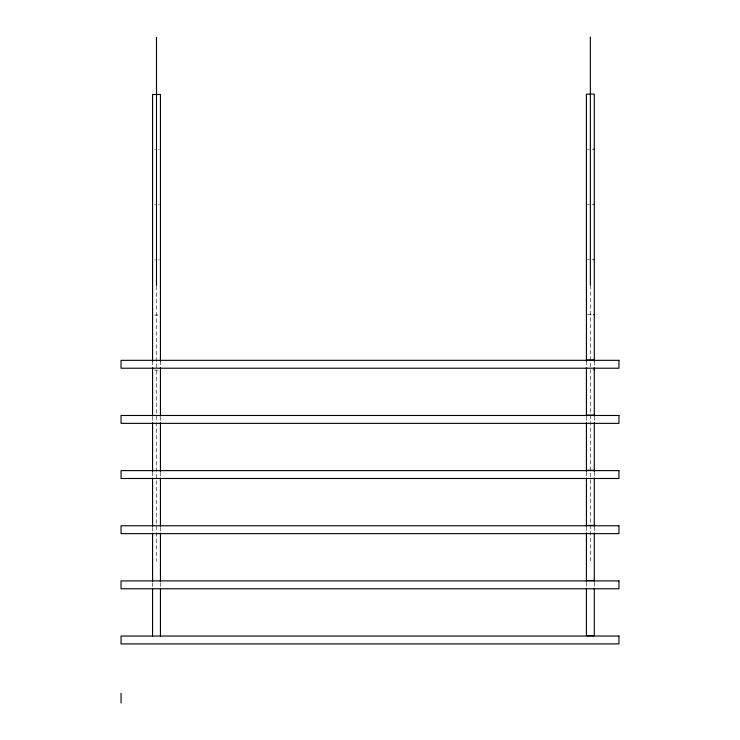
<?xml version="1.0" encoding="UTF-8"?>
<svg xmlns="http://www.w3.org/2000/svg" width="740" height="740" viewBox="0 0 740 740"><rect width="100%" height="100%" fill="white"/><g stroke="black" fill="none" stroke-linecap="round" stroke-linejoin="round"><path stroke-width="0.56" stroke-dasharray="3.7 2.78" d="M587.569 149.249L589.336 149.249M592.324 149.249L593.138 149.249M154.54 149.619L155.483 149.619M158.471 149.619L159.285 149.619M587.569 204.397L589.336 204.397M592.324 204.397L593.138 204.397M154.54 204.758L155.483 204.758M158.471 204.758L159.285 204.758M587.569 259.536L589.336 259.536M592.324 259.536L593.138 259.536M154.54 259.897L155.483 259.897M158.471 259.897L159.285 259.897M587.569 314.676L593.138 314.676M154.54 315.046L159.285 315.046M154.54 370.185L159.285 370.185M594.294 361.25L594.294 367.715M594.294 416.74L594.294 422.17M594.294 472.222L594.294 477.661M594.294 527.019L594.294 531.986M594.294 582.5L594.294 587.125M590.354 285.307L590.354 560.837M586.413 361.25L586.413 367.715M586.413 416.74L586.413 422.17M586.413 472.222L586.413 477.661M586.413 527.019L586.413 531.986M586.413 582.5L586.413 587.125M160.441 361.148L160.441 367.743M160.441 416.759L160.441 422.198M160.441 472.25L160.441 477.679M160.441 527.389L160.441 532.356M160.441 582.87L160.441 587.495M156.501 286.334L156.501 561.207M152.57 361.148L152.57 367.743M152.57 416.759L152.57 422.198M152.57 472.25L152.57 477.679M152.57 527.389L152.57 532.356M152.57 582.87L152.57 587.495"/><path stroke-width="1.11" d="M593.767 149.249L594.294 149.249M593.767 204.397L594.294 204.397M593.767 259.536L594.294 259.536M593.767 314.676L594.294 314.676M586.413 359.973L594.294 359.973M593.767 369.815L594.294 369.815M586.413 415.112L594.294 415.112M586.413 470.252L594.294 470.252M586.413 525.391L594.294 525.391M586.413 580.53L594.294 580.53M594.294 361.25L594.294 94.109L586.413 94.109L586.413 361.25M594.294 367.715L594.294 416.056M594.294 422.522L594.294 471.537M594.294 478.003L594.294 526.205M594.294 532.8L594.294 581.344M594.294 588.282L594.294 635.679L586.413 635.679L586.413 588.282M590.354 37L590.354 285.131M586.413 367.715L586.413 416.056M586.413 422.522L586.413 471.537M586.413 478.003L586.413 526.205M586.413 532.8L586.413 581.344M160.441 361.277L160.441 94.48L152.57 94.48L152.57 361.277M160.441 367.743L160.441 415.945M160.441 422.54L160.441 471.436M160.441 478.022L160.441 526.232M160.441 533.17L160.441 581.714M160.441 588.652L160.441 636.039M156.501 37.37L156.501 285.501M152.57 367.743L152.57 415.945M152.57 422.54L152.57 471.436M152.57 478.022L152.57 526.232M152.57 533.17L152.57 581.714M152.57 588.652L152.57 636.039M121.055 693.297L121.055 703M618.945 360.334L121.055 360.334L121.055 368.215L618.945 368.215L618.945 360.334M618.945 415.482L121.055 415.482L121.055 423.354L618.945 423.354L618.945 415.482M618.945 470.621L121.055 470.621L121.055 478.493L618.945 478.493L618.945 470.621M618.945 525.761L121.055 525.761L121.055 533.642L618.945 533.642L618.945 525.761M618.945 580.9L121.055 580.9L121.055 588.781L618.945 588.781L618.945 580.9M618.945 636.039L121.055 636.039L121.055 643.92L618.945 643.92L618.945 636.039"/></g></svg>
